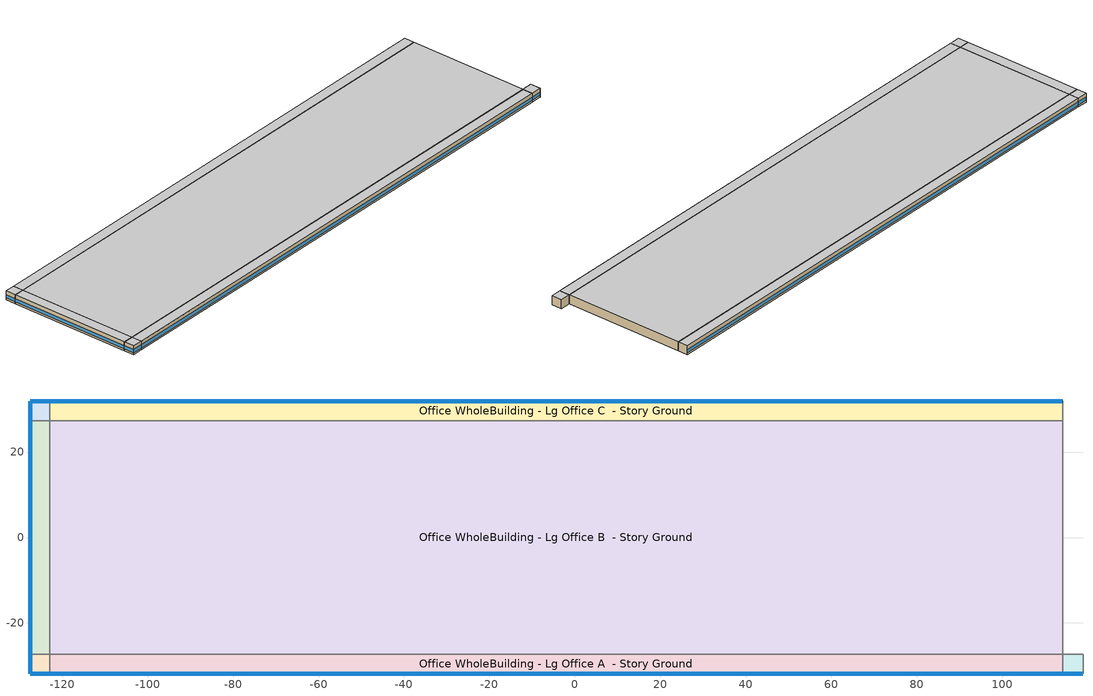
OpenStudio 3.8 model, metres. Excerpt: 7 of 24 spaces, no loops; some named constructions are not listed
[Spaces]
Office WholeBuilding - Lg Office A end_a - Story Ground
 floor ground (Foundation F 126 Perim 914 Area 209): -127.51,-31.88 -127.51,-27.3 -122.93,-27.3 -122.93,-31.88 z0
 wall outside: -127.51,-27.3 -127.51,-31.88 -122.93,-31.88 z0:3.96
 wall to Office WholeBuilding - Lg Office B end_a - Story Ground: -122.93,-27.3 -127.51,-27.3 z0:3.96
 wall to Office WholeBuilding - Lg Office A  - Story Ground: -122.93,-31.88 -122.93,-27.3 z0:3.96
 window (Window U-0.91 SHGC 0.68): -127.51,-27.33 -127.51,-31.85 / -127.48,-31.88 -122.96,-31.88 z0.76:2.28
 ceiling adiabatic (Typical Interior Ceiling): -122.93,-31.88 -122.93,-27.3 -127.51,-27.3 -127.51,-31.88 z3.96
Office WholeBuilding - Lg Office B end_a - Story Ground
 floor ground (Foundation F 126 Perim 5461 Area 24967): -127.51,-27.3 -127.51,27.3 -122.93,27.3 -122.93,-27.3 z0
 wall outside: -127.51,27.3 -127.51,-27.3 z0:3.96
 wall to Office WholeBuilding - Lg Office C end_a - Story Ground: -122.93,27.3 -127.51,27.3 z0:3.96
 wall to Office WholeBuilding - Lg Office B  - Story Ground: -122.93,-27.3 -122.93,27.3 z0:3.96
 window (Window U-0.91 SHGC 0.68): -127.51,27.28 -127.51,-27.28 z0.76:2.27
 ceiling adiabatic (Typical Interior Ceiling): -122.93,-27.3 -122.93,27.3 -127.51,27.3 -127.51,-27.3 z3.96
Office WholeBuilding - Lg Office C end_a - Story Ground
 floor ground (Foundation F 126 Perim 914 Area 209): -127.51,27.3 -127.51,31.88 -122.93,31.88 -122.93,27.3 z0
 wall outside: -122.93,31.88 -127.51,31.88 -127.51,27.3 z0:3.96
 wall to Office WholeBuilding - Lg Office C  - Story Ground: -122.93,27.3 -122.93,31.88 z0:3.96
 window (Window U-0.91 SHGC 0.68): -127.51,31.85 -127.51,27.33 / -122.96,31.88 -127.48,31.88 z0.76:2.28
 ceiling adiabatic (Typical Interior Ceiling): -122.93,27.3 -122.93,31.88 -127.51,31.88 -127.51,27.3 z3.96
Office WholeBuilding - Lg Office A  - Story Ground
 floor ground (Foundation F 126 Perim 23703 Area 108369): -122.93,-31.88 -122.93,-27.3 114.09,-27.3 114.09,-31.88 z0
 wall outside: -122.93,-31.88 114.09,-31.88 z0:3.96
 wall to Office WholeBuilding - Lg Office B  - Story Ground: 114.09,-27.3 -122.93,-27.3 z0:3.96
 wall to Office OfficeLarge Data Center A  - Story Ground: 114.09,-31.88 114.09,-27.3 z0:3.96
 window (Window U-0.91 SHGC 0.68): -122.91,-31.88 114.07,-31.88 z0.76:2.27
 ceiling adiabatic (Typical Interior Ceiling): 114.09,-31.88 114.09,-27.3 -122.93,-27.3 -122.93,-31.88 z3.96
Office WholeBuilding - Lg Office B  - Story Ground
 floor ground (Foundation F 126 Perim 0 Area 1294399): -122.93,-27.3 -122.93,27.3 114.09,27.3 114.09,-27.3 z0
 wall to Office WholeBuilding - Lg Office C  - Story Ground: 114.09,27.3 -122.93,27.3 z0:3.96
 wall to Office OfficeLarge Data Center B  - Story Ground: 114.09,-27.3 114.09,27.3 z0:3.96
 ceiling adiabatic (Typical Interior Ceiling): 114.09,-27.3 114.09,27.3 -122.93,27.3 -122.93,-27.3 z3.96
Office WholeBuilding - Lg Office C  - Story Ground
 floor ground (Foundation F 126 Perim 23703 Area 108369): -122.93,27.3 -122.93,31.88 114.09,31.88 114.09,27.3 z0
 wall outside: 114.09,31.88 -122.93,31.88 z0:3.96
 wall to Office OfficeLarge Data Center C  - Story Ground: 114.09,27.3 114.09,31.88 z0:3.96
 window (Window U-0.91 SHGC 0.68): 114.07,31.88 -122.91,31.88 z0.76:2.27
 ceiling adiabatic (Typical Interior Ceiling): 114.09,27.3 114.09,31.88 -122.93,31.88 -122.93,27.3 z3.96
Office OfficeLarge Data Center A  - Story Ground
 floor ground (Foundation F 126 Perim 479 Area 2192): 114.09,-31.88 114.09,-27.3 118.89,-27.3 118.89,-31.88 z0
 wall outside: 114.09,-31.88 118.89,-31.88 z0:3.96
 wall to Office OfficeLarge Data Center B  - Story Ground: 118.89,-27.3 114.09,-27.3 z0:3.96
 wall to Office OfficeLarge Main Data Center A  - Story Ground: 118.89,-31.88 118.89,-27.3 z0:3.96
 window (Window U-0.91 SHGC 0.68): 114.12,-31.88 118.86,-31.88 z0.76:2.28
 ceiling adiabatic (Typical Interior Ceiling): 118.89,-31.88 118.89,-27.3 114.09,-27.3 114.09,-31.88 z3.96
[Schedule:Ruleset]
Name | Default Day Schedule | Summer Design Day Schedule | Winter Design Day Schedule
OfficeLarge HTGSETP_DC_SCH | OfficeLarge HTGSETP_DC_SCH Default | OfficeLarge HTGSETP_DC_SCH Summer Design Day | OfficeLarge HTGSETP_DC_SCH Winter Design Day
Office BLDG_LIGHT_EndUseData BPR Adjusted | Office BLDG_LIGHT_EndUseData Default 1 | Office BLDG_LIGHT_EndUseData Summer Design Day 1 | Office BLDG_LIGHT_EndUseData Winter Design Day 1
OfficeLarge BLDG_LIGHT_SCH BPR Adjusted | OfficeLarge BLDG_LIGHT_SCH Default 1 | OfficeLarge BLDG_LIGHT_SCH Summer Design Day 1 | OfficeLarge BLDG_LIGHT_SCH Winter Design Day 1
Office BLDG_EQUIP_EndUseData BPR Adjusted | Office BLDG_EQUIP_EndUseData Default 1 | Office BLDG_EQUIP_EndUseData Summer Design Day 1 | Office BLDG_EQUIP_EndUseData Winter Design Day 1
OfficeLarge ALWAYS_ON BPR Adjusted | OfficeLarge ALWAYS_ON Default 1 | OfficeLarge ALWAYS_ON Summer Design Day 1 | OfficeLarge ALWAYS_ON Winter Design Day 1
[Schedule:Day]
OfficeLarge BLDG_LIGHT_SCH Sat Day: Average, 4, 45, 0.004572, 5, 0, 0.010929, 5, 15, 0.017286, 5, 30, 0.023643, 5, 45, 0.03, 6, 0, 0.036357, 6, 15, 0.042714, 6, 30, 0.049071, 6, 45, 0.055428, 7, 0, 0.083142, 7, 15, 0.110856, 7, 30, 0.13857, 7, 45, 0.166284, 8, 0, 0.193998, 8, 15, 0.221712, 8, 30, 0.249426, 8, 45, 0.27714, 11, 52, 0.27714, 12, 7, 0.270353, 12, 22, 0.263566, 12, 37, 0.256779, 12, 52, 0.249992, 13, 7, 0.243204, 13, 22, 0.236417, 13, 37, 0.22963, 13, 52, 0.222843, 14, 7, 0.216056, 14, 22, 0.209269, 14, 37, 0.202482, 14, 52, 0.195695, 15, 7, 0.188908, 15, 22, 0.182121, 15, 37, 0.175333, 15, 52, 0.168546, 16, 7, 0.161759, 16, 22, 0.154972, 16, 37, 0.148185, 16, 52, 0.141398, 17, 7, 0.134611, 17, 22, 0.127824, 17, 37, 0.121037, 17, 52, 0.11425, 18, 0, 0.110856, 20, 0, 0.110856, 20, 15, 0.096999, 20, 30, 0.083142, 20, 45, 0.069285, 21, 0, 0.055428, 21, 15, 0.041571, 21, 30, 0.027714, 21, 45, 0.013857, 22, 0, 0, 22, 15, 0.0005715, 22, 30, 0.001143, 22, 45, 0.0017145, 23, 0, 0.002286, 23, 15, 0.0028575, 23, 30, 0.003429, 23, 45, 0.0040005, 24, 0, 0.004572
OfficeLarge BLDG_LIGHT_SCH Wkdy Day: Average, 0, 45, 0.00403412, 1, 0, 0.0172694, 1, 15, 0.0305047, 1, 30, 0.04374, 1, 45, 0.0569753, 2, 0, 0.0549582, 2, 15, 0.0529412, 2, 30, 0.0509241, 2, 45, 0.0489071, 3, 0, 0.0978141, 3, 15, 0.146721, 3, 30, 0.195628, 3, 45, 0.244535, 4, 0, 0.391256, 4, 15, 0.537978, 4, 30, 0.684699, 4, 45, 0.83142, 13, 22, 0.83142, 13, 37, 0.771227, 13, 52, 0.711033, 14, 7, 0.65084, 14, 22, 0.590647, 14, 37, 0.530453, 14, 52, 0.47026, 15, 0, 0.440164, 15, 15, 0.391256, 15, 30, 0.342349, 15, 45, 0.293442, 16, 0, 0.244535, 16, 30, 0.244535, 16, 45, 0.232309, 17, 0, 0.220082, 17, 15, 0.207855, 17, 30, 0.195628, 17, 45, 0.183401, 18, 0, 0.171175, 18, 15, 0.158948, 18, 30, 0.146721, 19, 0, 0.146721, 19, 15, 0.122268, 19, 30, 0.0978141, 19, 45, 0.0733606, 20, 0, 0.0489071, 20, 15, 0.0366803, 20, 30, 0.0244535, 20, 45, 0.0122268, 21, 0, 0, 21, 15, 0.00100853, 21, 30, 0.00201706, 21, 45, 0.00302559, 22, 0, 0.00403412, 24, 0, 0.00403412
Office BLDG_LIGHT_EndUseData Sat Day: Average, 0, 15, 0.041917, 0, 30, 0.0418753, 0, 45, 0.0418815, 1, 0, 0.0418877, 1, 15, 0.0418939, 1, 30, 0.0419001, 1, 45, 0.00312178, 2, 0, 0.00156089, 2, 15, 0, 2, 30, 0.00121662, 2, 45, 0.00243324, 3, 0, 0.00364986, 3, 15, 0.00486647, 3, 30, 0.00396646, 3, 45, 0.00306645, 4, 0, 0.00216643, 4, 15, 0.00126642, 4, 30, 0.00155166, 4, 45, 0.00183691, 5, 0, 0.00212215, 5, 15, 0.0024074, 5, 30, 0.00623071, 5, 45, 0.010054, 6, 0, 0.0138773, 6, 15, 0.0177006, 6, 30, 0.015279, 6, 45, 0.0128574, 7, 0, 0.0104357, 7, 15, 0.00801409, 7, 30, 0.011362, 7, 45, 0.0147099, 8, 0, 0.0180578, 8, 15, 0.0214057, 8, 30, 0.0285694, 8, 45, 0.035733, 9, 0, 0.0428967, 9, 15, 0.0500604, 9, 30, 0.0532322, 9, 45, 0.0564041, 10, 0, 0.0595759, 10, 15, 0.0627478, 10, 30, 0.0659196, 10, 45, 0.0690914, 11, 0, 0.0722633, 11, 15, 0.0754351, 11, 30, 0.078607, 11, 45, 0.0817788, 12, 0, 0.0849507, 12, 15, 0.0881225, 12, 22, 0.0897084, 12, 30, 0.014153, 12, 45, 0.0139701, 13, 0, 0.0137871, 13, 15, 0.0136042, 13, 30, 0.0134213, 13, 45, 0.0132383, 14, 0, 0.0130554, 14, 15, 0.0128724, 14, 22, 0.0897084, 14, 30, 0.0126895, 14, 37, 0.0889373, 14, 45, 0.0125066, 14, 52, 0.0881662, 15, 0, 0.0123236, 15, 7, 0.0873951, 15, 15, 0.0121407, 15, 22, 0.086624, 15, 30, 0.0119578, 15, 37, 0.0858528, 15, 45, 0.0117748, 15, 52, 0.0850817, 16, 0, 0.0115919, 16, 7, 0.0843106, 16, 15, 0.011409, 16, 22, 0.0835395, 16, 30, 0.011226, 16, 37, 0.0827683, 16, 45, 0.0110431, 16, 52, 0.0819972, 17, 0, 0.0108602, 17, 7, 0.0812261, 17, 15, 0.0106772, 17, 22, 0.080455, 17, 30, 0.0800694, 17, 45, 0.0736104, 18, 0, 0.0671514, 18, 15, 0.0606924, 18, 30, 0.0542334, 18, 45, 0.0531099, 19, 0, 0.0519864, 19, 15, 0.0508629, 19, 30, 0.0497394, 19, 45, 0.0496792, 20, 0, 0.049619, 20, 15, 0.0495588, 20, 30, 0.0494986, 20, 45, 0.0475955, 21, 0, 0.0456923, 21, 15, 0.0437892, 21, 30, 0.041886, 21, 45, 0.0423045, 22, 0, 0.042723, 22, 15, 0.0431415, 22, 30, 0.04356, 22, 45, 0.0431806, 23, 0, 0.0428012, 23, 15, 0.0424217, 23, 30, 0.0420423, 23, 45, 0.0420005, 24, 0, 0.0115919
Office BLDG_LIGHT_EndUseData Sun Day: Average, 0, 15, 0.0631291, 0, 30, 0.0550076, 0, 45, 0.0468862, 1, 0, 0.0387647, 1, 15, 0.0306432, 1, 30, 0.0340163, 1, 45, 0.0373894, 2, 0, 0.0407625, 2, 15, 0.0441356, 2, 30, 0.0486097, 2, 45, 0.0530837, 3, 0, 0.0575578, 3, 15, 0.0620318, 3, 30, 0.0622894, 3, 45, 0.062547, 4, 0, 0.0628045, 4, 15, 0.0630621, 4, 30, 0.0631667, 4, 45, 0.0632712, 5, 0, 0.0633757, 5, 15, 0.0634803, 5, 30, 0.0634858, 5, 45, 0.0634914, 6, 0, 0.0634969, 6, 15, 0.0635025, 6, 30, 0.0493742, 6, 45, 0.035246, 7, 0, 0.0211177, 7, 15, 0.00698945, 7, 30, 0.00710725, 7, 45, 0.00722505, 8, 0, 0.00734285, 8, 15, 0.00746065, 8, 30, 0.00638082, 8, 45, 0.00530099, 9, 0, 0.00422115, 9, 15, 0.00314132, 9, 30, 0.00333166, 9, 45, 0.003522, 10, 0, 0.00371234, 10, 15, 0.00390268, 10, 30, 0.00277887, 10, 45, 0.00265804, 11, 0, 0.00253722, 11, 15, 0.0024164, 11, 30, 0.00229558, 11, 45, 0.00217476, 12, 0, 0.00205394, 12, 15, 0.00193312, 12, 30, 0.0018123, 12, 45, 0.00169148, 13, 0, 0.00157066, 13, 15, 0.00144984, 13, 30, 0.00132902, 13, 45, 0.0012082, 14, 0, 0.00108738, 14, 15, 0.000966562, 14, 30, 0.000845742, 14, 45, 0.000724921, 15, 0, 0.000604101, 15, 15, 0.000483281, 15, 30, 0.000362461, 15, 45, 0.00024164, 16, 0, 0.00012082, 16, 15, 0, 16, 30, 0.000530099, 16, 45, 0.0010602, 17, 0, 0.0015903, 17, 15, 0.00212039, 17, 30, 0.00414262, 17, 45, 0.00616485, 18, 0, 0.00818708, 18, 15, 0.0102093, 18, 30, 0.0236635, 18, 45, 0.0371177, 19, 0, 0.0505719, 19, 15, 0.0640261, 19, 30, 0.063471, 19, 45, 0.0629159, 20, 0, 0.0623607, 20, 15, 0.0618056, 20, 30, 0.0618161, 20, 45, 0.0618266, 21, 0, 0.0618371, 21, 15, 0.0618477, 21, 30, 0.062328, 21, 45, 0.0628083, 22, 0, 0.0632886, 22, 15, 0.0637689, 22, 30, 0.0618645, 22, 45, 0.0599601, 23, 0, 0.0580556, 23, 15, 0.0561512, 23, 30, 0.0578957, 23, 45, 0.0596402, 24, 0, 0.0613846
Office BLDG_EQUIP_EndUseData Sat Day: Average, 0, 15, 0.615521, 0, 30, 0.617018, 0, 45, 0.618189, 1, 0, 0.619359, 1, 15, 0.62053, 1, 30, 0.6217, 1, 45, 0.611278, 2, 0, 0.610551, 2, 15, 0.609824, 2, 30, 0.609587, 2, 45, 0.60935, 3, 0, 0.609114, 3, 15, 0.608877, 3, 30, 0.608851, 3, 45, 0.608825, 4, 0, 0.6088, 4, 15, 0.608774, 4, 30, 0.608726, 4, 45, 0.608679, 5, 0, 0.608632, 5, 15, 0.608584, 5, 30, 0.608425, 5, 45, 0.608266, 6, 0, 0.608107, 6, 15, 0.607948, 6, 30, 0.607526, 6, 45, 0.607104, 7, 0, 0.606682, 7, 15, 0.606261, 7, 30, 0.604634, 7, 45, 0.603008, 8, 0, 0.601381, 8, 15, 0.599755, 8, 30, 0.597926, 8, 45, 0.596097, 9, 0, 0.594268, 9, 15, 0.592439, 9, 30, 0.592294, 9, 45, 0.592148, 10, 0, 0.592002, 10, 15, 0.591856, 10, 30, 0.59171, 10, 45, 0.591564, 11, 0, 0.591418, 11, 15, 0.591272, 11, 30, 0.591126, 11, 45, 0.59098, 12, 0, 0.590834, 12, 15, 0.590688, 12, 22, 0.590615, 12, 30, 0.618428, 12, 37, 0.590985, 12, 45, 0.618439, 12, 52, 0.591355, 13, 0, 0.61845, 13, 7, 0.591725, 13, 15, 0.61846, 13, 22, 0.592095, 13, 30, 0.618471, 13, 37, 0.592663, 13, 45, 0.618482, 13, 52, 0.593231, 14, 0, 0.618492, 14, 7, 0.593799, 14, 15, 0.618503, 14, 22, 0.594367, 14, 30, 0.618514, 14, 37, 0.594513, 14, 45, 0.618524, 14, 52, 0.594659, 15, 0, 0.618535, 15, 7, 0.594805, 15, 15, 0.618546, 15, 22, 0.594951, 15, 30, 0.618556, 15, 37, 0.595097, 15, 45, 0.618567, 15, 52, 0.595243, 16, 0, 0.618578, 16, 7, 0.595389, 16, 15, 0.618588, 16, 22, 0.595535, 16, 30, 0.618599, 16, 37, 0.595681, 16, 45, 0.618609, 16, 52, 0.595827, 17, 0, 0.61862, 17, 7, 0.595973, 17, 15, 0.618631, 17, 22, 0.596119, 17, 30, 0.596192, 17, 45, 0.597091, 18, 0, 0.59799, 18, 15, 0.59889, 18, 30, 0.599789, 18, 45, 0.599806, 19, 0, 0.599823, 19, 15, 0.599841, 19, 30, 0.599858, 19, 45, 0.599729, 20, 0, 0.5996, 20, 15, 0.599471, 20, 30, 0.599342, 20, 45, 0.599819, 21, 0, 0.600297, 21, 15, 0.600774, 21, 30, 0.601252, 21, 45, 0.60228, 22, 0, 0.603309, 22, 15, 0.604337, 22, 30, 0.605366, 22, 45, 0.606781, 23, 0, 0.608197, 23, 15, 0.609613, 23, 30, 0.611029, 23, 45, 0.612526, 24, 0, 0.618578
Office BLDG_EQUIP_EndUseData Sun Day: Average, 0, 15, 0.608003, 0, 30, 0.608542, 0, 45, 0.609081, 1, 0, 0.60962, 1, 15, 0.61016, 1, 30, 0.611326, 1, 45, 0.612493, 2, 0, 0.61366, 2, 15, 0.614827, 2, 30, 0.616832, 2, 45, 0.618838, 3, 0, 0.620843, 3, 15, 0.622848, 3, 30, 0.625064, 3, 45, 0.62728, 4, 0, 0.629496, 4, 15, 0.631711, 4, 30, 0.633359, 4, 45, 0.635006, 5, 0, 0.636653, 5, 15, 0.6383, 5, 30, 0.638266, 5, 45, 0.638233, 6, 0, 0.638199, 6, 15, 0.638165, 6, 30, 0.635045, 6, 45, 0.631925, 7, 0, 0.628804, 7, 15, 0.625684, 7, 30, 0.626201, 7, 45, 0.626718, 8, 0, 0.627235, 8, 15, 0.627752, 8, 30, 0.626791, 8, 45, 0.625831, 9, 0, 0.62487, 9, 15, 0.62391, 9, 30, 0.624179, 9, 45, 0.624449, 10, 0, 0.624718, 10, 15, 0.624988, 10, 30, 0.614265, 10, 45, 0.614206, 11, 0, 0.614148, 11, 15, 0.61409, 11, 30, 0.614031, 11, 45, 0.613973, 12, 0, 0.613915, 12, 15, 0.613856, 12, 30, 0.613798, 12, 45, 0.61374, 13, 0, 0.613681, 13, 15, 0.613623, 13, 30, 0.613565, 13, 45, 0.613506, 14, 0, 0.613448, 14, 15, 0.61339, 14, 30, 0.613331, 14, 45, 0.613273, 15, 0, 0.613215, 15, 15, 0.613156, 15, 30, 0.613098, 15, 45, 0.61304, 16, 0, 0.612981, 16, 15, 0.612923, 16, 30, 0.611613, 16, 45, 0.610303, 17, 0, 0.608993, 17, 15, 0.607682, 17, 30, 0.607358, 17, 45, 0.607034, 18, 0, 0.606709, 18, 15, 0.606385, 18, 30, 0.606524, 18, 45, 0.606663, 19, 0, 0.606802, 19, 15, 0.606941, 19, 30, 0.607872, 19, 45, 0.608803, 20, 0, 0.609734, 20, 15, 0.610665, 20, 30, 0.610492, 20, 45, 0.61032, 21, 0, 0.610147, 21, 15, 0.609974, 21, 30, 0.610075, 21, 45, 0.610176, 22, 0, 0.610277, 22, 15, 0.610379, 22, 30, 0.609835, 22, 45, 0.609292, 23, 0, 0.608748, 23, 15, 0.608205, 23, 30, 0.608154, 23, 45, 0.608104, 24, 0, 0.608053
OfficeLarge HTGSETP_DC_SCH Default; autogen OfficeLarge HTGSETP_DC_SCH 0_day_sch; autogen OfficeLarge HTGSETP_DC_SCH 1_day_sch: Average, 24, 0, 18
OfficeLarge HTGSETP_DC_SCH Winter Design Day; OfficeLarge HTGSETP_DC_SCH Summer Design Day: 24, 0, 18
autogen OfficeLarge ALWAYS_ON 0_day_sch; autogen OfficeLarge ALWAYS_ON 1_day_sch: Average, 24, 0, 1
Office BLDG_LIGHT_EndUseData Default 1: No, 0, 15, 0.1786, 0, 30, 0.198081, 0, 45, 0.00549581, 1, 0, 0.237043, 1, 15, 0.256524, 1, 30, 0.276005, 1, 45, 0.295486, 2, 0, 0.314967, 2, 15, 0.334448, 2, 30, 0.353929, 2, 45, 0.37341, 3, 0, 0.392891, 3, 15, 0.412372, 3, 30, 0.431853, 3, 45, 0.451334, 4, 0, 0.470815, 4, 15, 0.490296, 4, 30, 0.509776, 4, 45, 0.529257, 5, 0, 0.58941, 5, 15, 0.649563, 5, 30, 0.709715, 5, 45, 0.769868, 6, 0, 0.788134, 6, 15, 0.8064, 6, 30, 0.824666, 6, 45, 0.842932, 7, 0, 0.84402, 7, 15, 0.845107, 7, 30, 0.846194, 7, 45, 0.847282, 8, 0, 0.848369, 8, 15, 0.849456, 8, 22, 0.85, 8, 37, 0.841651, 8, 52, 0.833302, 9, 7, 0.824952, 9, 22, 0.816603, 9, 37, 0.803609, 9, 52, 0.790614, 10, 7, 0.777619, 10, 22, 0.764624, 10, 37, 0.770913, 10, 52, 0.777202, 11, 7, 0.783491, 11, 22, 0.789779, 11, 37, 0.782752, 11, 52, 0.775724, 12, 7, 0.768697, 12, 22, 0.761669, 12, 37, 0.730821, 12, 52, 0.699973, 13, 7, 0.669126, 13, 22, 0.638278, 13, 37, 0.582691, 13, 52, 0.527105, 14, 7, 0.471518, 14, 22, 0.415931, 14, 37, 0.360345, 14, 52, 0.304758, 15, 0, 0.276965, 15, 15, 0.234125, 15, 30, 0.191285, 15, 45, 0.148446, 16, 0, 0.105606, 16, 15, 0.0941609, 16, 30, 0.0827158, 16, 45, 0.0712708, 17, 0, 0.0598258, 17, 15, 0.0584894, 17, 30, 0.0571529, 17, 45, 0.0558165, 18, 0, 0.05448, 18, 15, 0.0547558, 18, 30, 0.0550316, 18, 45, 0.0553073, 19, 0, 0.0555831, 19, 15, 0.0554376, 19, 30, 0.055292, 19, 45, 0.0551464, 20, 0, 0.0550008, 20, 15, 0.0464464, 20, 30, 0.037892, 20, 45, 0.0293377, 21, 0, 0.0207833, 21, 15, 0.0195814, 21, 30, 0.0183796, 21, 45, 0.0171778, 22, 0, 0.015976, 22, 15, 0.0114114, 22, 30, 0.00684685, 22, 45, 0.00228228, 22, 52, 0, 23, 7, 0.00691575, 23, 22, 0.0110065, 23, 37, 0.0150973, 23, 45, 0.0171426, 24, 0, 0.0142309
Office BLDG_LIGHT_EndUseData Summer Design Day 1; OfficeLarge BLDG_LIGHT_SCH Summer Design Day 1; Office BLDG_EQUIP_EndUseData Summer Design Day 1; OfficeLarge ALWAYS_ON Summer Design Day 1; OfficeLarge ALWAYS_ON Winter Design Day 1: 24, 0, 1
Office BLDG_LIGHT_EndUseData Winter Design Day 1; OfficeLarge BLDG_LIGHT_SCH Winter Design Day 1; Office BLDG_EQUIP_EndUseData Winter Design Day 1: 24, 0, 0
OfficeLarge BLDG_LIGHT_SCH Default 1: No, 24, 0, 0
Office BLDG_EQUIP_EndUseData Default 1: No, 0, 15, 0.8504, 0, 30, 0.850987, 0, 45, 0.843298, 1, 0, 0.852159, 1, 15, 0.852746, 1, 30, 0.853332, 1, 45, 0.853918, 2, 0, 0.854505, 2, 15, 0.855091, 2, 30, 0.855678, 2, 45, 0.856264, 3, 0, 0.85685, 3, 15, 0.857437, 3, 30, 0.858023, 3, 45, 0.85861, 4, 0, 0.859196, 4, 15, 0.859782, 4, 30, 0.860369, 4, 45, 0.860955, 5, 0, 0.864009, 5, 15, 0.867062, 5, 30, 0.870116, 5, 45, 0.87317, 6, 0, 0.875872, 6, 15, 0.878574, 6, 30, 0.881276, 6, 45, 0.883979, 7, 0, 0.884397, 7, 15, 0.884816, 7, 30, 0.885235, 7, 45, 0.885653, 8, 0, 0.886072, 8, 15, 0.886491, 8, 22, 0.8867, 8, 37, 0.886547, 8, 52, 0.886393, 9, 7, 0.88624, 9, 22, 0.886087, 9, 37, 0.884132, 9, 52, 0.882177, 10, 7, 0.880222, 10, 22, 0.878267, 10, 37, 0.87699, 10, 52, 0.875712, 11, 7, 0.874434, 11, 22, 0.873157, 11, 37, 0.871707, 11, 52, 0.870256, 12, 7, 0.868806, 12, 22, 0.867356, 12, 37, 0.865277, 12, 52, 0.863197, 13, 7, 0.861118, 13, 22, 0.859039, 13, 37, 0.857753, 13, 52, 0.856467, 14, 7, 0.855182, 14, 22, 0.853896, 14, 37, 0.852611, 14, 52, 0.851325, 15, 0, 0.850683, 15, 15, 0.849443, 15, 30, 0.848204, 15, 45, 0.846965, 16, 0, 0.845725, 16, 15, 0.845984, 16, 30, 0.846243, 16, 45, 0.846501, 17, 0, 0.84676, 17, 15, 0.847993, 17, 30, 0.849226, 17, 45, 0.850459, 18, 0, 0.851692, 18, 15, 0.853148, 18, 30, 0.854605, 18, 45, 0.856062, 19, 0, 0.857518, 19, 15, 0.858, 19, 30, 0.858483, 19, 45, 0.858965, 20, 0, 0.859447, 20, 15, 0.857709, 20, 30, 0.855972, 20, 45, 0.854234, 21, 0, 0.852496, 21, 15, 0.849963, 21, 30, 0.84743, 21, 45, 0.844898, 22, 0, 0.842365, 22, 15, 0.843858, 22, 30, 0.845351, 22, 45, 0.846844, 22, 52, 0.847591, 23, 7, 0.846915, 23, 22, 0.846291, 23, 37, 0.845667, 23, 45, 0.845355, 24, 0, 0.84484
OfficeLarge ALWAYS_ON Default 1: No, 24, 0, 1
[Schedule:Rule]
autogen OfficeLarge HTGSETP_DC_SCH 0: Schedule Ruleset=OfficeLarge HTGSETP_DC_SCH; Rule Order=0; Day Schedule=autogen OfficeLarge HTGSETP_DC_SCH 0_day_sch; Apply Sunday=Yes; Apply Monday=Yes; Apply Tuesday=Yes; Apply Wednesday=Yes; Apply Thursday=Yes; Apply Friday=Yes; Apply Saturday=Yes; Date Specification Type=SpecificDates; Specific Month 1=1; Specific Day 1=6; Specific Month 2=1; Specific Day 2=13; Specific Month 3=1; Specific Day 3=20; Specific Month 4=1; Specific Day 4=27; Specific Month 5=2; Specific Day 5=3; Specific Month 6=2; Specific Day 6=10; Specific Month 7=2; Specific Day 7=17; Specific Month 8=2; Specific Day 8=24; Specific Month 9=3; Specific Day 9=3; Specific Month 10=3; Specific Day 10=10; Specific Month 11=3; Specific Day 11=17; Specific Month 12=3; Specific Day 12=24; Specific Month 13=3; Specific Day 13=31; Specific Month 14=4; Specific Day 14=7; Specific Month 15=4; Specific Day 15=14; Specific Month 16=4; Specific Day 16=21; Specific Month 17=4; Specific Day 17=28; Specific Month 18=5; Specific Day 18=5; Specific Month 19=5; Specific Day 19=12; Specific Month 20=5; Specific Day 20=19; Specific Month 21=5; Specific Day 21=26; Specific Month 22=6; Specific Day 22=2; Specific Month 23=6; Specific Day 23=9; Specific Month 24=6; Specific Day 24=16; Specific Month 25=6; Specific Day 25=23; Specific Month 26=6; Specific Day 26=30; Specific Month 27=7; Specific Day 27=7; Specific Month 28=7; Specific Day 28=14; Specific Month 29=7; Specific Day 29=21; Specific Month 30=7; Specific Day 30=28; Specific Month 31=8; Specific Day 31=4; Specific Month 32=8; Specific Day 32=11; Specific Month 33=8; Specific Day 33=18; Specific Month 34=8; Specific Day 34=25; Specific Month 35=9; Specific Day 35=1; Specific Month 36=9; Specific Day 36=8; Specific Month 37=9; Specific Day 37=15; Specific Month 38=9; Specific Day 38=22; Specific Month 39=9; Specific Day 39=29; Specific Month 40=10; Specific Day 40=6; Specific Month 41=10; Specific Day 41=13; Specific Month 42=10; Specific Day 42=20; Specific Month 43=10; Specific Day 43=27; Specific Month 44=11; Specific Day 44=3; Specific Month 45=11; Specific Day 45=10; Specific Month 46=11; Specific Day 46=17; Specific Month 47=11; Specific Day 47=24; Specific Month 48=12; Specific Day 48=1; Specific Month 49=12; Specific Day 49=8; Specific Month 50=12; Specific Day 50=15; Specific Month 51=12; Specific Day 51=22; Specific Month 52=12; Specific Day 52=29
autogen OfficeLarge HTGSETP_DC_SCH 1: Schedule Ruleset=OfficeLarge HTGSETP_DC_SCH; Rule Order=1; Day Schedule=autogen OfficeLarge HTGSETP_DC_SCH 1_day_sch; Apply Sunday=Yes; Apply Monday=Yes; Apply Tuesday=Yes; Apply Wednesday=Yes; Apply Thursday=Yes; Apply Friday=Yes; Apply Saturday=Yes; Date Specification Type=SpecificDates; Specific Month 1=1; Specific Day 1=7; Specific Month 2=1; Specific Day 2=14; Specific Month 3=1; Specific Day 3=21; Specific Month 4=1; Specific Day 4=28; Specific Month 5=2; Specific Day 5=4; Specific Month 6=2; Specific Day 6=11; Specific Month 7=2; Specific Day 7=18; Specific Month 8=2; Specific Day 8=25; Specific Month 9=3; Specific Day 9=4; Specific Month 10=3; Specific Day 10=11; Specific Month 11=3; Specific Day 11=18; Specific Month 12=3; Specific Day 12=25; Specific Month 13=4; Specific Day 13=1; Specific Month 14=4; Specific Day 14=8; Specific Month 15=4; Specific Day 15=15; Specific Month 16=4; Specific Day 16=22; Specific Month 17=4; Specific Day 17=29; Specific Month 18=5; Specific Day 18=6; Specific Month 19=5; Specific Day 19=13; Specific Month 20=5; Specific Day 20=20; Specific Month 21=5; Specific Day 21=27; Specific Month 22=6; Specific Day 22=3; Specific Month 23=6; Specific Day 23=10; Specific Month 24=6; Specific Day 24=17; Specific Month 25=6; Specific Day 25=24; Specific Month 26=7; Specific Day 26=1; Specific Month 27=7; Specific Day 27=8; Specific Month 28=7; Specific Day 28=15; Specific Month 29=7; Specific Day 29=22; Specific Month 30=7; Specific Day 30=29; Specific Month 31=8; Specific Day 31=5; Specific Month 32=8; Specific Day 32=12; Specific Month 33=8; Specific Day 33=19; Specific Month 34=8; Specific Day 34=26; Specific Month 35=9; Specific Day 35=2; Specific Month 36=9; Specific Day 36=9; Specific Month 37=9; Specific Day 37=16; Specific Month 38=9; Specific Day 38=23; Specific Month 39=9; Specific Day 39=30; Specific Month 40=10; Specific Day 40=7; Specific Month 41=10; Specific Day 41=14; Specific Month 42=10; Specific Day 42=21; Specific Month 43=10; Specific Day 43=28; Specific Month 44=11; Specific Day 44=4; Specific Month 45=11; Specific Day 45=11; Specific Month 46=11; Specific Day 46=18; Specific Month 47=11; Specific Day 47=25; Specific Month 48=12; Specific Day 48=2; Specific Month 49=12; Specific Day 49=9; Specific Month 50=12; Specific Day 50=16; Specific Month 51=12; Specific Day 51=23; Specific Month 52=12; Specific Day 52=30
Schedule Rule 20: Schedule Ruleset=Office BLDG_LIGHT_EndUseData BPR Adjusted; Rule Order=0; Day Schedule=Office BLDG_LIGHT_EndUseData Sun Day; Apply Sunday=Yes; Date Specification Type=DateRange; Start Month=1; Start Day=1; End Month=12; End Day=31
Schedule Rule 21: Schedule Ruleset=Office BLDG_LIGHT_EndUseData BPR Adjusted; Rule Order=1; Day Schedule=Office BLDG_LIGHT_EndUseData Sat Day; Apply Saturday=Yes; Date Specification Type=DateRange; Start Month=1; Start Day=1; End Month=12; End Day=31
Schedule Rule 22: Schedule Ruleset=OfficeLarge BLDG_LIGHT_SCH BPR Adjusted; Rule Order=0; Day Schedule=OfficeLarge BLDG_LIGHT_SCH Wkdy Day; Apply Monday=Yes; Apply Tuesday=Yes; Apply Wednesday=Yes; Apply Thursday=Yes; Apply Friday=Yes; Date Specification Type=DateRange; Start Month=1; Start Day=1; End Month=12; End Day=31
Schedule Rule 23: Schedule Ruleset=OfficeLarge BLDG_LIGHT_SCH BPR Adjusted; Rule Order=1; Day Schedule=OfficeLarge BLDG_LIGHT_SCH Sat Day; Apply Saturday=Yes; Date Specification Type=DateRange; Start Month=1; Start Day=1; End Month=12; End Day=31
Schedule Rule 24: Schedule Ruleset=Office BLDG_EQUIP_EndUseData BPR Adjusted; Rule Order=0; Day Schedule=Office BLDG_EQUIP_EndUseData Sun Day; Apply Sunday=Yes; Date Specification Type=DateRange; Start Month=1; Start Day=1; End Month=12; End Day=31
Schedule Rule 25: Schedule Ruleset=Office BLDG_EQUIP_EndUseData BPR Adjusted; Rule Order=1; Day Schedule=Office BLDG_EQUIP_EndUseData Sat Day; Apply Saturday=Yes; Date Specification Type=DateRange; Start Month=1; Start Day=1; End Month=12; End Day=31
autogen OfficeLarge ALWAYS_ON 0 1: Schedule Ruleset=OfficeLarge ALWAYS_ON BPR Adjusted; Rule Order=0; Day Schedule=autogen OfficeLarge ALWAYS_ON 0_day_sch; Apply Sunday=Yes; Apply Monday=Yes; Apply Tuesday=Yes; Apply Wednesday=Yes; Apply Thursday=Yes; Apply Friday=Yes; Apply Saturday=Yes; Date Specification Type=SpecificDates; Specific Month 1=1; Specific Day 1=6; Specific Month 2=1; Specific Day 2=13; Specific Month 3=1; Specific Day 3=20; Specific Month 4=1; Specific Day 4=27; Specific Month 5=2; Specific Day 5=3; Specific Month 6=2; Specific Day 6=10; Specific Month 7=2; Specific Day 7=17; Specific Month 8=2; Specific Day 8=24; Specific Month 9=3; Specific Day 9=3; Specific Month 10=3; Specific Day 10=10; Specific Month 11=3; Specific Day 11=17; Specific Month 12=3; Specific Day 12=24; Specific Month 13=3; Specific Day 13=31; Specific Month 14=4; Specific Day 14=7; Specific Month 15=4; Specific Day 15=14; Specific Month 16=4; Specific Day 16=21; Specific Month 17=4; Specific Day 17=28; Specific Month 18=5; Specific Day 18=5; Specific Month 19=5; Specific Day 19=12; Specific Month 20=5; Specific Day 20=19; Specific Month 21=5; Specific Day 21=26; Specific Month 22=6; Specific Day 22=2; Specific Month 23=6; Specific Day 23=9; Specific Month 24=6; Specific Day 24=16; Specific Month 25=6; Specific Day 25=23; Specific Month 26=6; Specific Day 26=30; Specific Month 27=7; Specific Day 27=7; Specific Month 28=7; Specific Day 28=14; Specific Month 29=7; Specific Day 29=21; Specific Month 30=7; Specific Day 30=28; Specific Month 31=8; Specific Day 31=4; Specific Month 32=8; Specific Day 32=11; Specific Month 33=8; Specific Day 33=18; Specific Month 34=8; Specific Day 34=25; Specific Month 35=9; Specific Day 35=1; Specific Month 36=9; Specific Day 36=8; Specific Month 37=9; Specific Day 37=15; Specific Month 38=9; Specific Day 38=22; Specific Month 39=9; Specific Day 39=29; Specific Month 40=10; Specific Day 40=6; Specific Month 41=10; Specific Day 41=13; Specific Month 42=10; Specific Day 42=20; Specific Month 43=10; Specific Day 43=27; Specific Month 44=11; Specific Day 44=3; Specific Month 45=11; Specific Day 45=10; Specific Month 46=11; Specific Day 46=17; Specific Month 47=11; Specific Day 47=24; Specific Month 48=12; Specific Day 48=1; Specific Month 49=12; Specific Day 49=8; Specific Month 50=12; Specific Day 50=15; Specific Month 51=12; Specific Day 51=22; Specific Month 52=12; Specific Day 52=29
autogen OfficeLarge ALWAYS_ON 2: Schedule Ruleset=OfficeLarge ALWAYS_ON BPR Adjusted; Rule Order=1; Day Schedule=autogen OfficeLarge ALWAYS_ON 1_day_sch; Apply Sunday=Yes; Apply Monday=Yes; Apply Tuesday=Yes; Apply Wednesday=Yes; Apply Thursday=Yes; Apply Friday=Yes; Apply Saturday=Yes; Date Specification Type=SpecificDates; Specific Month 1=1; Specific Day 1=7; Specific Month 2=1; Specific Day 2=14; Specific Month 3=1; Specific Day 3=21; Specific Month 4=1; Specific Day 4=28; Specific Month 5=2; Specific Day 5=4; Specific Month 6=2; Specific Day 6=11; Specific Month 7=2; Specific Day 7=18; Specific Month 8=2; Specific Day 8=25; Specific Month 9=3; Specific Day 9=4; Specific Month 10=3; Specific Day 10=11; Specific Month 11=3; Specific Day 11=18; Specific Month 12=3; Specific Day 12=25; Specific Month 13=4; Specific Day 13=1; Specific Month 14=4; Specific Day 14=8; Specific Month 15=4; Specific Day 15=15; Specific Month 16=4; Specific Day 16=22; Specific Month 17=4; Specific Day 17=29; Specific Month 18=5; Specific Day 18=6; Specific Month 19=5; Specific Day 19=13; Specific Month 20=5; Specific Day 20=20; Specific Month 21=5; Specific Day 21=27; Specific Month 22=6; Specific Day 22=3; Specific Month 23=6; Specific Day 23=10; Specific Month 24=6; Specific Day 24=17; Specific Month 25=6; Specific Day 25=24; Specific Month 26=7; Specific Day 26=1; Specific Month 27=7; Specific Day 27=8; Specific Month 28=7; Specific Day 28=15; Specific Month 29=7; Specific Day 29=22; Specific Month 30=7; Specific Day 30=29; Specific Month 31=8; Specific Day 31=5; Specific Month 32=8; Specific Day 32=12; Specific Month 33=8; Specific Day 33=19; Specific Month 34=8; Specific Day 34=26; Specific Month 35=9; Specific Day 35=2; Specific Month 36=9; Specific Day 36=9; Specific Month 37=9; Specific Day 37=16; Specific Month 38=9; Specific Day 38=23; Specific Month 39=9; Specific Day 39=30; Specific Month 40=10; Specific Day 40=7; Specific Month 41=10; Specific Day 41=14; Specific Month 42=10; Specific Day 42=21; Specific Month 43=10; Specific Day 43=28; Specific Month 44=11; Specific Day 44=4; Specific Month 45=11; Specific Day 45=11; Specific Month 46=11; Specific Day 46=18; Specific Month 47=11; Specific Day 47=25; Specific Month 48=12; Specific Day 48=2; Specific Month 49=12; Specific Day 49=9; Specific Month 50=12; Specific Day 50=16; Specific Month 51=12; Specific Day 51=23; Specific Month 52=12; Specific Day 52=30
